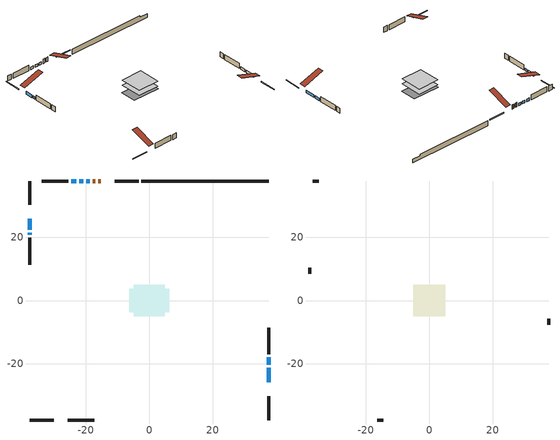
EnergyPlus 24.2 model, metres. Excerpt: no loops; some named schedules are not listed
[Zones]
conditioned space
 floor adiabatic (AdiabaticFloorConstruction): -4.96,-4.96 -4.96,4.96 4.96,4.96 4.96,-4.96 z0.77
 floor foundation (Slab1 construction): -6.37,-3.69 -6.37,3.69 6.37,3.69 6.37,-3.69 z-1.52
 wall outside (RimJoist1 construction): -3.39,37.77 -10.94,37.77 / -37.77,-37.77 -30.23,-37.77 / -37.77,37.77 -37.77,30.23 / 37.77,-37.77 37.77,-30.23 z0.77:1.07
 wall outside (AdiabaticWallConstruction 1): -15.36,37.77 -16.17,37.77 / -17.1,37.77 -17.93,37.77 z0.77:2.8
 wall outside (AdiabaticWallConstruction): -37.77,25.8 -37.77,22.42 / 37.77,-25.8 37.77,-21.26 / 37.77,-20.33 37.77,-17.93 / -18.86,37.77 -19.91,37.77 / -20.84,37.77 -22.16,37.77 / -37.77,21.49 -37.77,20.72 / -23.08,37.77 -24.61,37.77 z0.77:1.99
 wall outside (Wall1 construction): -25.54,37.77 -33.99,37.77 / -25.8,-37.77 -17.35,-37.77 / -37.77,19.8 -37.77,11.35 / 37.77,-17 37.77,-8.56 z0.77:3.21
 wall foundation (FoundationWall1 construction): -2.46,37.77,-1.52 -2.46,37.77,0.77 33.75,37.77,0.77 33.75,37.77,0.08 37.77,37.77,0.08 37.77,37.77,-1.52
 window (WindowConstruction): -37.77,25.8 -37.77,22.42 z0.77:1.99
 window (WindowConstruction 1): 37.77,-25.8 37.77,-21.26 z0.77:1.99
 window (WindowConstruction 2): 37.77,-20.33 37.77,-17.93 z0.77:1.99
 window (WindowConstruction 3): -18.86,37.77 -19.91,37.77 z0.77:1.99
 window (WindowConstruction 4): -20.84,37.77 -22.16,37.77 z0.77:1.99
 window (WindowConstruction 5): -37.77,21.49 -37.77,20.72 z0.77:1.99
 window (WindowConstruction 6): -23.08,37.77 -24.61,37.77 z0.77:1.99
 door (Door): -15.36,37.77 -16.17,37.77 z0.77:2.8
 door (Door 1): -17.1,37.77 -17.93,37.77 z0.77:2.8
 ceiling adiabatic (AdiabaticFloorConstruction): 4.96,-4.96 4.96,4.96 -4.96,4.96 -4.96,-4.96 z0.77
attic - vented
 floor to conditioned space (Floor1 construction Reversed): -5.01,-5.01 -5.01,5.01 5.01,5.01 5.01,-5.01 z3.21
 wall outside (Wall2 construction): -34.92,37.77 -36.84,37.77 / -16.42,-37.77 -14.5,-37.77 / -37.77,10.42 -37.77,8.5 / 37.77,-7.63 37.77,-5.7 z0.77:3.21
 roof outside (Roof1 construction): -14.44,37.77,3.21 -14.44,28.02,6.46 -11.87,28.02,6.46 -11.87,37.77,3.21; -26.73,-37.77,3.21 -26.73,-28.02,6.46 -29.3,-28.02,6.46 -29.3,-37.77,3.21; -37.77,26.73,3.21 -28.02,26.73,6.46 -28.02,29.3,6.46 -37.77,29.3,3.21; 37.77,-26.73,3.21 28.02,-26.73,6.46 28.02,-29.3,6.46 37.77,-29.3,3.21
[Building]
Building 1: Terrain=Suburbs
[Site:Location]
Regina Intl AP_SK: Latitude {deg}=50.43; Longitude {deg}=-104.67; Time Zone {hr}=-6; Elevation {m}=578; Keep Site Location Information=Yes
[Site:GroundTemperature:Shallow]
-2.28208, -4.75844, -4.95676, -3.7816, 0.936024, 5.63167, 9.70254, 12.2813, 12.5004, 10.403, 6.43594, 1.88434
[Site:WaterMainsTemperature]
Calculation Method=Schedule; Temperature Schedule=mains temperature schedule
[Material] Roughness=Rough; Thermal Absorptance=0.9
Name | Thickness {m} | Conductivity {W/m-K} | Density {kg/m3} | Specific Heat {J/kg-K} | Solar Absorptance | Visible Absorptance
asphalt or fiberglass shingles | 0.00635 | 0.162714 | 1121.4 | 1465.45 | 0.84 | 0.84
ceiling loosefill ins | 0.0846667 | 0.0480833 | 16.02 | 1046.75 | 0.7 | 0.7
ceiling stud and cavity | 0.1397 | 0.152278 | 65.682 | 1177.47 | 0.7 | 0.7
concrete 4.0 in. | 0.1016 | 1.803125 | 2242.8 | 837.4 | 0.7 | 0.7
concrete 8.0 in. | 0.2032 | 1.803125 | 2242.8 | 837.4 | 0.7 | 0.7
door material | 0.04445 | 0.20624 | 512.64 | 1214.23 | 0.7 | 0.7
door material 1 | 0.04445 | 0.0451087 | 512.64 | 1214.23 | 0.7 | 0.7
exterior vertical ins | 0.00218552 | 0.029427 | 32.04 | 1214.23 | 0.7 | 0.7
floor covering | 0.0127 | 0.0433444 | 54.468 | 1339.84 | 0.6 | 0.6
floor rigid ins; wall rigid ins | 0.512978 | 0.029427 | 32.04 | 1214.23 | 0.7 | 0.7
floor stud and cavity | 0.1397 | 1.75129 | 37.0049 | 1207.88 | 0.7 | 0.7
furniture material conditioned space 1 | 0.1524 | 0.115458 | 640.8 | 1214.23 | 0.6 | 0.6
gypsum board | 0.0127 | 0.160291 | 801 | 837.4 | 0.6 | 0.6
gypsum board 1 | 0.0127 | 0.160291 | 801 | 837.4 | 0.7 | 0.7
osb sheathing 0.5 in. | 0.0127 | 0.115458 | 512.64 | 1214.23 | 0.7 | 0.7
osb sheathing 0.75 in. | 0.01905 | 0.115458 | 512.64 | 1214.23 | 0.7 | 0.7
rim joist stud and cavity | 0.0508 | 0.271007 | 50.32683 | 1063.81 | 0.6 | 0.6
wall stud and cavity | 0.1397 | 0.114651 | 139.0536 | 1170.24 | 0.7 | 0.7
wall stud and cavity 1 | 0.0889 | 6.1454 | 50.32683 | 1063.81 | 0.6 | 0.6
wall stud and cavity 2 | 0.0889 | 0.380278 | 52.3479 | 1209.89 | 0.7 | 0.7
wall stud and cavity 3 | 0.0889 | 0.391764 | 83.0341 | 1211.67 | 0.7 | 0.7
wood siding | 0.0254 | 0.102417 | 544.68 | 1172.36 | 0 | 0
wood siding 1 | 0.00254 | 0.102417 | 544.68 | 1172.36 | 0 | 0
wood siding 2; wood siding 3; wood siding 4 | 0.0254 | 0.102417 | 544.68 | 1172.36 | 0.7 | 0.7
[WindowMaterial:SimpleGlazingSystem]
Name | U-Factor {W/m2-K} | Solar Heat Gain Coefficient
WindowMaterial | 2.91452 | 0.67
WindowMaterial 1 | 2.87534 | 0.71
WindowMaterial 2 | 2.90941 | 0.68
WindowMaterial 3 | 2.929848 | 0.66
WindowMaterial 4 | 2.91679 | 0.67
WindowMaterial 5 | 2.75269 | 0.59
WindowMaterial 6 | 5.2601 | 0.67
[Construction]
AdiabaticFloorConstruction: floor stud and cavity, floor rigid ins, osb sheathing 0.75 in., floor covering
AdiabaticWallConstruction: wood siding 3, wall rigid ins, wall stud and cavity 2, gypsum board
AdiabaticWallConstruction 1: wood siding 4, wall rigid ins, wall stud and cavity 2, gypsum board
Door: door material
Door 1: door material 1
Floor1 construction Reversed: gypsum board, ceiling stud and cavity, ceiling loosefill ins
FoundationWall1 construction: concrete 8.0 in., gypsum board 1
furniture construction conditioned space 1: furniture material conditioned space 1
PartitionWallConstruction: gypsum board, wall stud and cavity 3, gypsum board
RimJoist1 construction: wood siding 2, rim joist stud and cavity
Roof1 construction: asphalt or fiberglass shingles
Slab1 construction: concrete 4.0 in.
Wall1 construction: wood siding, osb sheathing 0.5 in., wall stud and cavity, gypsum board
Wall2 construction: wood siding 1, wall stud and cavity 1
WindowConstruction: WindowMaterial
WindowConstruction 1: WindowMaterial 1
WindowConstruction 2: WindowMaterial 2
WindowConstruction 3: WindowMaterial 3
WindowConstruction 4: WindowMaterial 4
WindowConstruction 5: WindowMaterial 5
WindowConstruction 6: WindowMaterial 6
[Zone] Multiplier=1; Part of Total Floor Area=Yes
Name | Volume {m3}
attic - vented | 52.8945
conditioned space | 480.8
[Space]
Name | Zone | Volume {m3}
attic - vented 1 | attic - vented | 52.8945
conditioned space 1 | conditioned space | 480.8
[ZoneInfiltration:EffectiveLeakageArea]
infil attic - vented 1: Zone or Space=attic - vented 1; Schedule=Always On Discrete; Effective Air Leakage Area {cm2}=3165.47; Stack Coefficient=0.000395601; Wind Coefficient=1.34384e-05
[ZoneMixing]
whole house fan mix: Zone or Space=attic - vented; Schedule=Always On Continuous; Design Flow Rate Calculation Method=Flow/Zone; Design Flow Rate {m3/s}=0; Source Zone or Space=conditioned space
[SurfaceProperty:ExposedFoundationPerimeter]
Slab1: Exposed Perimeter Calculation Method=TotalExposedPerimeter; Total Exposed Perimeter {m}=40.234
[InternalMass] Zone or ZoneList=conditioned space; Space or SpaceList=conditioned space 1
Name | Construction | Surface Area {m2}
furniture mass conditioned space 1 | furniture construction conditioned space 1 | 76.9279
partition wall mass | PartitionWallConstruction | 192.32
[Lights]
interior lighting: Zone or ZoneList or Space or SpaceList=conditioned space 1; Schedule=interior lighting schedule; Design Level Calculation Method=LightingLevel; Lighting Level {W}=343.2; Return Air Fraction=0; Fraction Radiant=0.6; Fraction Visible=0.2; Fraction Replaceable=1
[People]
occupants: Zone or ZoneList or Space or SpaceList=conditioned space 1; Number of People Schedule=occupants schedule; Number of People Calculation Method=People; Number of People=3; Fraction Radiant=0.314171; Sensible Heat Fraction=0.56303; Activity Level Schedule=occupants activity schedule; Carbon Dioxide Generation Rate {m3/s-W}=0; Enable ASHRAE 55 Comfort Warnings=No; Mean Radiant Temperature Calculation Type=EnclosureAveraged
[ElectricEquipment] Zone or ZoneList or Space or SpaceList=conditioned space 1; Design Level Calculation Method=EquipmentLevel
Name | Schedule | Design Level {W} | Fraction Latent | Fraction Radiant | Fraction Lost
clothes dryer | clothes dryer schedule | 140.772 | 0.015 | 0.081 | 0.85
clothes washer | clothes washer schedule | 32.1985 | 0.03 | 0.162 | 0.7
cooking range | cooking range schedule | 215.147 | 0.08 | 0.432 | 0.2
dishwasher | dishwasher schedule | 66.8632 | 0.3 | 0.18 | 0.4
fridge | fridge schedule | 72.9452 | 0 | 0.6 | 0
mech vent house fan | mech vent house fan schedule | 0 | 0 | 0 | 1
mech vent house fan cfis | mech vent house fan cfis schedule | 0 | 0 | 0 | 0
misc plug loads | misc plug loads schedule | 494.7 | 0.045 | 0.513 | 0.1
whole house fan | Always On Discrete | 0 | 0 | 0 | 1
[OtherEquipment] Zone or ZoneList or Space or SpaceList=conditioned space 1; Design Level Calculation Method=EquipmentLevel
Name | Fuel Type | Schedule | Design Level {W} | Fraction Latent | Fraction Radiant | Fraction Lost
clothes dryer 1 | Electricity | clothes dryer schedule | 0 | 0.015 | 0.081 | 0.85
cooking range 1 | Electricity | cooking range schedule | 0 | 0.08 | 0.432 | 0.2
general water use latent | None | general water use schedule | 62.594 | 1 | 0 | 0
general water use sensible | None | general water use schedule | -61.6891 | 0 | 0.6 | 0
mech vent house fan latent load | None | Always On Discrete | 0 | 1 | 0 | 0
mech vent house fan sensible load | None | Always On Discrete | 0 | 0 | 0 | 0
water heater energy adjustment1 | NaturalGas | Always On Discrete | 0.01 | 0 | 0 | 1
[ZoneInfiltration:DesignFlowRate] Zone or ZoneList or Space or SpaceList=conditioned space 1; Schedule=Always On Discrete; Design Flow Rate Calculation Method=Flow/Zone; Design Flow Rate {m3/s}=0
infil flow; natural vent flow; whole house fan flow
[AvailabilityManager:Scheduled]
central ac and furnace airloop Availability Manager: Schedule=Always On Discrete
[Foundation:Kiva]
Foundation Kiva 1: Initial Indoor Air Temperature {C}=21; Wall Height Above Grade {m}=0.769986; Wall Depth Below Slab {m}=0.2032; Custom Block Material Name 1=exterior vertical ins; Custom Block Depth 1 {m}=2.28999; Custom Block X Position 1 {m}=0.2159; Custom Block Z Position 1 {m}=0
[Foundation:Kiva:Settings]
Soil Conductivity {W/m-K}=0.849921; Soil Density {kg/m3}=1842.3; Soil Specific Heat {J/kg-K}=418.7; Ground Solar Absorptivity=0.9; Ground Thermal Absorptivity=0.9; Ground Surface Roughness {m}=0.03; Far-Field Width {m}=40; Deep-Ground Boundary Condition=ZeroFlux; Deep-Ground Depth {m}=40; Minimum Cell Dimension {m}=0.2; Maximum Cell Growth Coefficient=3; Simulation Timestep=Timestep
[Exterior:Lights]
exterior lighting: Schedule=exterior lighting schedule; Design Level {W}=75.6
[EnergyManagementSystem:GlobalVariable]
central_ac_and_furnace_airloop_Fan_RTF
infil_program_Qfan
infil_program_Qinf
natural_vent_program_Qnv
natural_vent_program_Qwhf
[EnergyManagementSystem:Sensor]
Name | Output:Variable or Output:Meter Index Key | Output:Variable or Output:Meter
airflow_gain | infil flow | Infiltration Sensible Heat Gain Energy
airflow_gain_1 | natural vent flow | Infiltration Sensible Heat Gain Energy
airflow_gain_2 | whole house fan flow | Infiltration Sensible Heat Gain Energy
airflow_loss | infil flow | Infiltration Sensible Heat Loss Energy
airflow_loss_1 | natural vent flow | Infiltration Sensible Heat Loss Energy
airflow_loss_2 | whole house fan flow | Infiltration Sensible Heat Loss Energy
clg_load_cond |  | Cooling:EnergyTransfer:Zone:CONDITIONED SPACE
clg_sp_s; clg_sp_s_1 | cooling setpoint | Schedule Value
clothes_dryer_exhaust_0_sch_s | clothes dryer exhaust 0 schedule | Schedule Value
cool_season | cooling season schedule | Schedule Value
htg_load_cond |  | Heating:EnergyTransfer:Zone:CONDITIONED SPACE
htg_sp_s; htg_sp_s_1 | heating setpoint | Schedule Value
ig_ee_conv | clothes dryer | Electric Equipment Convective Heating Energy
ig_ee_conv_2 | cooking range | Electric Equipment Convective Heating Energy
ig_ee_conv_4 | fridge | Electric Equipment Convective Heating Energy
ig_ee_conv_5 | misc plug loads | Electric Equipment Convective Heating Energy
ig_ee_conv_6 | whole house fan | Electric Equipment Convective Heating Energy
ig_ee_rad | clothes dryer | Electric Equipment Radiant Heating Energy
ig_ee_rad_2 | cooking range | Electric Equipment Radiant Heating Energy
ig_ee_rad_4 | fridge | Electric Equipment Radiant Heating Energy
ig_ee_rad_5 | misc plug loads | Electric Equipment Radiant Heating Energy
ig_ee_rad_6 | whole house fan | Electric Equipment Radiant Heating Energy
ig_lgt_conv | interior lighting | Lights Convective Heating Energy
ig_lgt_rad | interior lighting | Lights Radiant Heating Energy
ig_lgt_vis | interior lighting | Lights Visible Radiation Heating Energy
ig_oe_conv | clothes dryer 1 | Other Equipment Convective Heating Energy
ig_oe_conv_1 | cooking range 1 | Other Equipment Convective Heating Energy
ig_oe_conv_2 | general water use latent | Other Equipment Convective Heating Energy
ig_oe_conv_3 | general water use sensible | Other Equipment Convective Heating Energy
ig_oe_conv_4 | water heater energy adjustment1 | Other Equipment Convective Heating Energy
ig_oe_rad | clothes dryer 1 | Other Equipment Radiant Heating Energy
ig_oe_rad_1 | cooking range 1 | Other Equipment Radiant Heating Energy
ig_oe_rad_2 | general water use latent | Other Equipment Radiant Heating Energy
ig_oe_rad_3 | general water use sensible | Other Equipment Radiant Heating Energy
ig_oe_rad_4 | water heater energy adjustment1 | Other Equipment Radiant Heating Energy
ig_ppl_conv | occupants | People Convective Heating Energy
ig_ppl_rad | occupants | People Radiant Heating Energy
im_conv | furniture mass conditioned space 1 | Surface Inside Face Convection Heat Gain Energy
im_conv_1 | partition wall mass | Surface Inside Face Convection Heat Gain Energy
im_ig | furniture mass conditioned space 1 | Surface Inside Face Internal Gains Radiation Heat Gain Energy
im_ig_1 | partition wall mass | Surface Inside Face Internal Gains Radiation Heat Gain Energy
im_lgt | furniture mass conditioned space 1 | Surface Inside Face Lights Radiation Heat Gain Energy
im_lgt_1 | partition wall mass | Surface Inside Face Lights Radiation Heat Gain Energy
im_sol | furniture mass conditioned space 1 | Surface Inside Face Solar Radiation Heat Gain Energy
im_sol_1 | partition wall mass | Surface Inside Face Solar Radiation Heat Gain Energy
im_surf | furniture mass conditioned space 1 | Surface Inside Face Net Surface Thermal Radiation Heat Gain Energy
im_surf_1 | partition wall mass | Surface Inside Face Net Surface Thermal Radiation Heat Gain Energy
mv_conv | mech vent house fan | Electric Equipment Convective Heating Energy
mv_conv_1 | mech vent house fan cfis | Electric Equipment Convective Heating Energy
mv_conv_2 | mech vent house fan latent load | Other Equipment Convective Heating Energy
mv_conv_3 | mech vent house fan sensible load | Other Equipment Convective Heating Energy
mv_rad | mech vent house fan | Electric Equipment Radiant Heating Energy
mv_rad_1 | mech vent house fan cfis | Electric Equipment Radiant Heating Energy
mv_rad_2 | mech vent house fan latent load | Other Equipment Radiant Heating Energy
mv_rad_3 | mech vent house fan sensible load | Other Equipment Radiant Heating Energy
natural_vent_s | natural vent schedule | Schedule Value
out_pb_s |  | Site Outdoor Air Barometric Pressure
out_wt_s |  | Site Outdoor Air Humidity Ratio
site_vw_s |  | Site Wind Speed
ss_back_out | Window1 | Surface Window Shortwave from Zone Back Out Window Heat Transfer Rate
ss_back_out_1 | Window3 | Surface Window Shortwave from Zone Back Out Window Heat Transfer Rate
ss_back_out_2 | Window4 | Surface Window Shortwave from Zone Back Out Window Heat Transfer Rate
ss_back_out_3 | Window5 | Surface Window Shortwave from Zone Back Out Window Heat Transfer Rate
ss_back_out_4 | Window6 | Surface Window Shortwave from Zone Back Out Window Heat Transfer Rate
ss_back_out_5 | Window7 | Surface Window Shortwave from Zone Back Out Window Heat Transfer Rate
ss_back_out_6 | Window9 | Surface Window Shortwave from Zone Back Out Window Heat Transfer Rate
ss_conv | Door1 | Surface Inside Face Convection Heat Gain Energy
ss_conv_1 | Door2 | Surface Inside Face Convection Heat Gain Energy
ss_conv_2 | Window1 | Surface Inside Face Convection Heat Gain Energy
ss_conv_3 | Window3 | Surface Inside Face Convection Heat Gain Energy
ss_conv_4 | Window4 | Surface Inside Face Convection Heat Gain Energy
ss_conv_5 | Window5 | Surface Inside Face Convection Heat Gain Energy
ss_conv_6 | Window6 | Surface Inside Face Convection Heat Gain Energy
ss_conv_7 | Window7 | Surface Inside Face Convection Heat Gain Energy
ss_conv_8 | Window9 | Surface Inside Face Convection Heat Gain Energy
ss_ig | Door1 | Surface Inside Face Internal Gains Radiation Heat Gain Energy
ss_ig_1 | Door2 | Surface Inside Face Internal Gains Radiation Heat Gain Energy
ss_ig_2 | Window1 | Surface Inside Face Internal Gains Radiation Heat Gain Energy
ss_ig_3 | Window3 | Surface Inside Face Internal Gains Radiation Heat Gain Energy
ss_ig_4 | Window4 | Surface Inside Face Internal Gains Radiation Heat Gain Energy
ss_ig_5 | Window5 | Surface Inside Face Internal Gains Radiation Heat Gain Energy
ss_ig_6 | Window6 | Surface Inside Face Internal Gains Radiation Heat Gain Energy
ss_ig_7 | Window7 | Surface Inside Face Internal Gains Radiation Heat Gain Energy
ss_ig_8 | Window9 | Surface Inside Face Internal Gains Radiation Heat Gain Energy
ss_lgt | Door1 | Surface Inside Face Lights Radiation Heat Gain Energy
ss_lgt_1 | Door2 | Surface Inside Face Lights Radiation Heat Gain Energy
ss_sol | Door1 | Surface Inside Face Solar Radiation Heat Gain Energy
ss_sol_1 | Door2 | Surface Inside Face Solar Radiation Heat Gain Energy
ss_surf | Door1 | Surface Inside Face Net Surface Thermal Radiation Heat Gain Energy
ss_surf_1 | Door2 | Surface Inside Face Net Surface Thermal Radiation Heat Gain Energy
ss_surf_2 | Window1 | Surface Inside Face Net Surface Thermal Radiation Heat Gain Energy
ss_surf_3 | Window3 | Surface Inside Face Net Surface Thermal Radiation Heat Gain Energy
ss_surf_4 | Window4 | Surface Inside Face Net Surface Thermal Radiation Heat Gain Energy
ss_surf_5 | Window5 | Surface Inside Face Net Surface Thermal Radiation Heat Gain Energy
ss_surf_6 | Window6 | Surface Inside Face Net Surface Thermal Radiation Heat Gain Energy
ss_surf_7 | Window7 | Surface Inside Face Net Surface Thermal Radiation Heat Gain Energy
ss_surf_8 | Window9 | Surface Inside Face Net Surface Thermal Radiation Heat Gain Energy
ss_trans_in | Window1 | Surface Window Transmitted Solar Radiation Rate
ss_trans_in_1 | Window3 | Surface Window Transmitted Solar Radiation Rate
ss_trans_in_2 | Window4 | Surface Window Transmitted Solar Radiation Rate
ss_trans_in_3 | Window5 | Surface Window Transmitted Solar Radiation Rate
ss_trans_in_4 | Window6 | Surface Window Transmitted Solar Radiation Rate
ss_trans_in_5 | Window7 | Surface Window Transmitted Solar Radiation Rate
ss_trans_in_6 | Window9 | Surface Window Transmitted Solar Radiation Rate
ss_trans_out | Window1 | Surface Inside Face Initial Transmitted Diffuse Transmitted Out Window Solar Radiation Rate
ss_trans_out_1 | Window3 | Surface Inside Face Initial Transmitted Diffuse Transmitted Out Window Solar Radiation Rate
ss_trans_out_2 | Window4 | Surface Inside Face Initial Transmitted Diffuse Transmitted Out Window Solar Radiation Rate
ss_trans_out_3 | Window5 | Surface Inside Face Initial Transmitted Diffuse Transmitted Out Window Solar Radiation Rate
ss_trans_out_4 | Window6 | Surface Inside Face Initial Transmitted Diffuse Transmitted Out Window Solar Radiation Rate
ss_trans_out_5 | Window7 | Surface Inside Face Initial Transmitted Diffuse Transmitted Out Window Solar Radiation Rate
ss_trans_out_6 | Window9 | Surface Inside Face Initial Transmitted Diffuse Transmitted Out Window Solar Radiation Rate
s_conv | Floor1 | Surface Inside Face Convection Heat Gain Energy
s_conv_1 | FoundationWall1 | Surface Inside Face Convection Heat Gain Energy
s_conv_10 | Wall1:180 | Surface Inside Face Convection Heat Gain Energy
s_conv_11 | Wall1:270 | Surface Inside Face Convection Heat Gain Energy
s_conv_12 | Wall1:90 | Surface Inside Face Convection Heat Gain Energy
s_conv_2 | inferred conditioned ceiling | Surface Inside Face Convection Heat Gain Energy
s_conv_3 | inferred conditioned floor | Surface Inside Face Convection Heat Gain Energy
s_conv_4 | RimJoist1:0 | Surface Inside Face Convection Heat Gain Energy
s_conv_5 | RimJoist1:180 | Surface Inside Face Convection Heat Gain Energy
s_conv_6 | RimJoist1:270 | Surface Inside Face Convection Heat Gain Energy
s_conv_7 | RimJoist1:90 | Surface Inside Face Convection Heat Gain Energy
s_conv_8 | Slab1 | Surface Inside Face Convection Heat Gain Energy
s_conv_9 | Wall1:0 | Surface Inside Face Convection Heat Gain Energy
s_ig | Floor1 | Surface Inside Face Internal Gains Radiation Heat Gain Energy
s_ig_1 | FoundationWall1 | Surface Inside Face Internal Gains Radiation Heat Gain Energy
s_ig_10 | Wall1:180 | Surface Inside Face Internal Gains Radiation Heat Gain Energy
s_ig_11 | Wall1:270 | Surface Inside Face Internal Gains Radiation Heat Gain Energy
s_ig_12 | Wall1:90 | Surface Inside Face Internal Gains Radiation Heat Gain Energy
s_ig_2 | inferred conditioned ceiling | Surface Inside Face Internal Gains Radiation Heat Gain Energy
s_ig_3 | inferred conditioned floor | Surface Inside Face Internal Gains Radiation Heat Gain Energy
s_ig_4 | RimJoist1:0 | Surface Inside Face Internal Gains Radiation Heat Gain Energy
s_ig_5 | RimJoist1:180 | Surface Inside Face Internal Gains Radiation Heat Gain Energy
s_ig_6 | RimJoist1:270 | Surface Inside Face Internal Gains Radiation Heat Gain Energy
s_ig_7 | RimJoist1:90 | Surface Inside Face Internal Gains Radiation Heat Gain Energy
s_ig_8 | Slab1 | Surface Inside Face Internal Gains Radiation Heat Gain Energy
s_ig_9 | Wall1:0 | Surface Inside Face Internal Gains Radiation Heat Gain Energy
s_lgt | Floor1 | Surface Inside Face Lights Radiation Heat Gain Energy
s_lgt_1 | FoundationWall1 | Surface Inside Face Lights Radiation Heat Gain Energy
s_lgt_10 | Wall1:180 | Surface Inside Face Lights Radiation Heat Gain Energy
s_lgt_11 | Wall1:270 | Surface Inside Face Lights Radiation Heat Gain Energy
s_lgt_12 | Wall1:90 | Surface Inside Face Lights Radiation Heat Gain Energy
s_lgt_2 | inferred conditioned ceiling | Surface Inside Face Lights Radiation Heat Gain Energy
s_lgt_3 | inferred conditioned floor | Surface Inside Face Lights Radiation Heat Gain Energy
s_lgt_4 | RimJoist1:0 | Surface Inside Face Lights Radiation Heat Gain Energy
s_lgt_5 | RimJoist1:180 | Surface Inside Face Lights Radiation Heat Gain Energy
s_lgt_6 | RimJoist1:270 | Surface Inside Face Lights Radiation Heat Gain Energy
s_lgt_7 | RimJoist1:90 | Surface Inside Face Lights Radiation Heat Gain Energy
s_lgt_8 | Slab1 | Surface Inside Face Lights Radiation Heat Gain Energy
s_lgt_9 | Wall1:0 | Surface Inside Face Lights Radiation Heat Gain Energy
s_sol | Floor1 | Surface Inside Face Solar Radiation Heat Gain Energy
s_sol_1 | FoundationWall1 | Surface Inside Face Solar Radiation Heat Gain Energy
s_sol_10 | Wall1:180 | Surface Inside Face Solar Radiation Heat Gain Energy
s_sol_11 | Wall1:270 | Surface Inside Face Solar Radiation Heat Gain Energy
s_sol_12 | Wall1:90 | Surface Inside Face Solar Radiation Heat Gain Energy
s_sol_2 | inferred conditioned ceiling | Surface Inside Face Solar Radiation Heat Gain Energy
s_sol_3 | inferred conditioned floor | Surface Inside Face Solar Radiation Heat Gain Energy
s_sol_4 | RimJoist1:0 | Surface Inside Face Solar Radiation Heat Gain Energy
s_sol_5 | RimJoist1:180 | Surface Inside Face Solar Radiation Heat Gain Energy
s_sol_6 | RimJoist1:270 | Surface Inside Face Solar Radiation Heat Gain Energy
s_sol_7 | RimJoist1:90 | Surface Inside Face Solar Radiation Heat Gain Energy
s_sol_8 | Slab1 | Surface Inside Face Solar Radiation Heat Gain Energy
s_sol_9 | Wall1:0 | Surface Inside Face Solar Radiation Heat Gain Energy
s_surf | Floor1 | Surface Inside Face Net Surface Thermal Radiation Heat Gain Energy
s_surf_1 | FoundationWall1 | Surface Inside Face Net Surface Thermal Radiation Heat Gain Energy
s_surf_10 | Wall1:180 | Surface Inside Face Net Surface Thermal Radiation Heat Gain Energy
s_surf_11 | Wall1:270 | Surface Inside Face Net Surface Thermal Radiation Heat Gain Energy
s_surf_12 | Wall1:90 | Surface Inside Face Net Surface Thermal Radiation Heat Gain Energy
s_surf_2 | inferred conditioned ceiling | Surface Inside Face Net Surface Thermal Radiation Heat Gain Energy
s_surf_3 | inferred conditioned floor | Surface Inside Face Net Surface Thermal Radiation Heat Gain Energy
s_surf_4 | RimJoist1:0 | Surface Inside Face Net Surface Thermal Radiation Heat Gain Energy
s_surf_5 | RimJoist1:180 | Surface Inside Face Net Surface Thermal Radiation Heat Gain Energy
s_surf_6 | RimJoist1:270 | Surface Inside Face Net Surface Thermal Radiation Heat Gain Energy
s_surf_7 | RimJoist1:90 | Surface Inside Face Net Surface Thermal Radiation Heat Gain Energy
s_surf_8 | Slab1 | Surface Inside Face Net Surface Thermal Radiation Heat Gain Energy
s_surf_9 | Wall1:0 | Surface Inside Face Net Surface Thermal Radiation Heat Gain Energy
[EnergyManagementSystem:Actuator]
Name | Actuated Component Unique | Actuated Component Type | Actuated Component Control Type
fridge_schedule_act | fridge schedule | Schedule:Constant | Schedule Value
infil_flow_act | infil flow | Zone Infiltration | Air Exchange Flow Rate
mech_vent_house_fan_cfis_act | mech vent house fan cfis | ElectricEquipment | Electricity Rate
mech_vent_house_fan_latent_load_act | mech vent house fan latent load | OtherEquipment | Power Level
mech_vent_house_fan_sensible_load_act | mech vent house fan sensible load | OtherEquipment | Power Level
natural_vent_flow_act | natural vent flow | Zone Infiltration | Air Exchange Flow Rate
water_heater_ec_adj_act | water heater energy adjustment1 | OtherEquipment | Power Level
whole_house_fan_act | whole house fan | ElectricEquipment | Electricity Rate
whole_house_fan_flow_act | whole house fan flow | Zone Infiltration | Air Exchange Flow Rate
whole_house_fan_mix_act | whole house fan mix | ZoneMixing | Air Exchange Flow Rate
